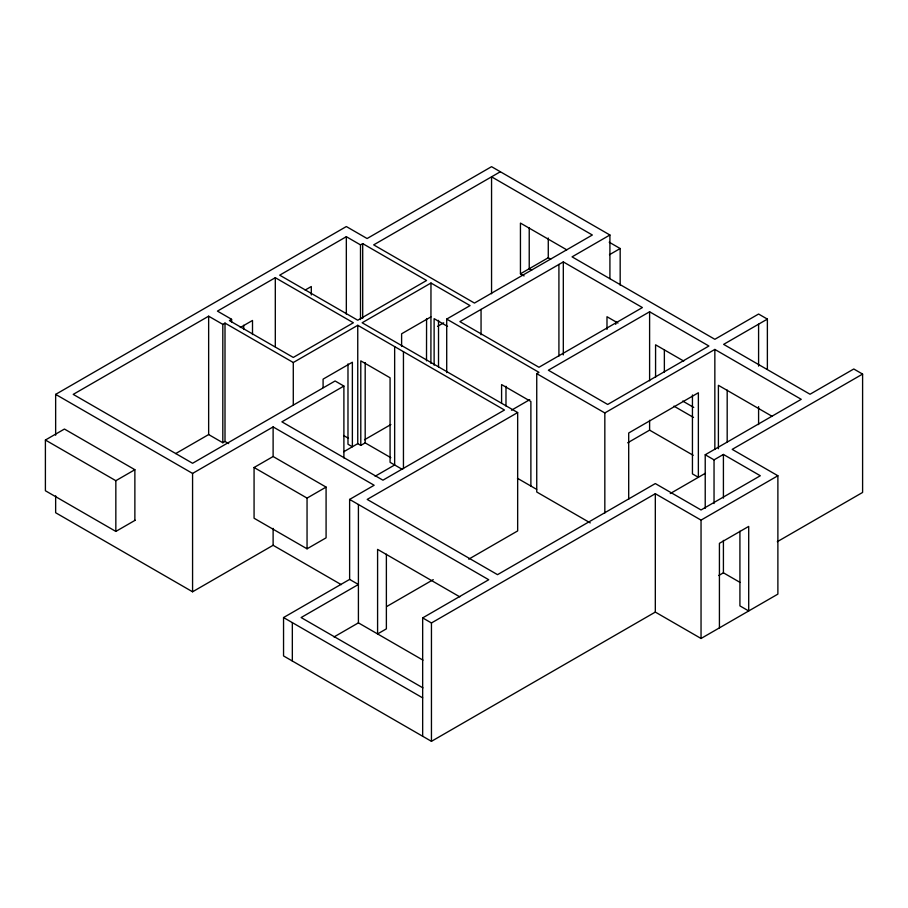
<?xml version="1.0" encoding="UTF-8"?>
<svg xmlns="http://www.w3.org/2000/svg" width="908" height="908" viewBox="0 0 908 908"><rect width="100%" height="100%" fill="white"/><g stroke="black" fill="none" stroke-linecap="round" stroke-linejoin="round"><path stroke-width="1.36" d="M55.649 435.238L55.649 394.378L346.334 226.546L367.093 238.532L491.557 166.675L609.915 235.002L609.915 278.688M343.894 386.059L281.9 421.845L382.938 480.184L504.485 410.019L357.752 325.302L293.284 362.519L225.002 323.1L222.812 324.372L208.647 316.188L73.219 394.378L192.575 463.273L335.109 380.985L343.894 386.059L343.894 457.927M231.597 319.298L229.395 320.569L293.284 357.446L353.36 322.76L275.306 277.7L217.432 311.115L231.597 319.298L231.597 322.113M346.334 236.693L279.698 275.169L357.752 320.229L426.578 280.493L362.701 243.605L360.499 244.876L346.334 236.693L346.334 314.202M500.353 171.748L373.676 244.876L474.464 303.068L592.345 235.002L491.557 176.822L491.557 293.772M135.19 520.25L115.838 531.418L45.4 490.751L45.4 440.028L64.434 429.041L134.872 469.708L134.872 520.341M240.302 327.504L252.503 320.456L252.503 334.553M305.19 290.038L311.296 286.519L311.296 294.975M446.713 372.632L446.713 319.083L470.072 305.599L430.971 283.024L362.144 322.76L517.662 412.55L517.662 530.919L468.732 559.169M45.4 440.028L115.838 480.695L134.872 469.708M175.698 453.569L208.647 434.557L222.812 442.741L225.002 441.47L228.668 443.581M430.903 316.892L401.608 333.792L401.608 346.481M566.751 249.825L520.443 223.084L520.443 273.807L548.273 257.747L550.702 259.155M437.531 326.381L443.671 322.828M55.649 394.378L192.575 473.42L273.115 426.919L374.153 485.258L349.625 499.423L349.625 579.406L283.546 617.553L283.546 655.939L431.448 741.325L655.315 612.083L701.044 638.483L777.884 594.116L777.884 475.747L732.2 449.369L862.6 374.085L862.6 492.442L777.293 541.701M563.312 261.913L459.891 321.625L538.966 367.275L642.399 307.562L563.312 261.913L563.312 354.914M609.915 235.002L572.063 256.862L714.846 339.297L758.589 314.032L767.374 319.105L767.374 369.431M609.461 254.717L620.175 248.531L620.175 285.169M254.07 467.506L273.115 456.52L326.086 487.097L326.086 537.831L307.052 548.818L254.07 518.23L254.07 467.506L307.052 498.095L326.086 487.097M343.826 451.707L357.752 443.66L360.794 445.419L365.186 442.888L390.815 457.677M364.539 439.744L390.849 424.558M590.245 522.894L536.741 492L536.741 373.642L538.966 372.348L446.713 319.083M649.606 311.773L548.375 370.214L607.69 404.457L708.91 346.016L649.606 311.773L649.606 380.815M375.129 476.246L394.651 464.975L394.651 346.606M55.649 495.825L55.649 512.736L192.575 591.789L273.115 545.288L341.283 584.65M511.476 410.212L529.727 399.668M517.662 412.55L367.195 499.423L497.527 574.662L655.315 483.567L701.044 509.967L760.314 475.747L723.415 454.443L714.04 459.857L705.221 454.76L705.221 508.31M536.741 373.642L604.83 412.947L714.846 349.432L801.242 399.316L705.221 454.76M767.374 319.105L723.631 344.37L810.027 394.242L853.781 368.989L862.6 374.085M627.655 442.809L649.606 430.142L693.179 455.294M334.031 636.939L358.41 622.854L422.98 660.139M386.774 606.487L433.252 579.644M422.663 736.252L422.663 617.894L488.742 579.735L349.625 499.423M422.663 617.894L431.448 622.967L655.315 493.714L701.044 520.114L777.884 475.747M670.263 493.543L705.425 473.238M718.727 575.513L723.415 572.812L740.077 582.425M609.2 242.198L620.175 248.531M531.668 270.153L529.228 268.745L529.228 227.874M617.973 323.066L606.987 316.722L606.987 329.4M683.724 361.066L655.576 344.813L655.576 377.217M772.175 416.352L718.398 385.31L718.398 448.711M520.443 273.807L524.098 275.918M682.725 401.064L693.735 407.431M673.929 406.137L693.519 417.442M447.542 326.415L434.126 318.663L434.126 365.164M517.458 478.289L536.662 489.378M343.599 435.5L348.479 438.314M402.346 469.413L390.077 462.331L390.077 377.785L360.794 360.873L360.794 445.419M459.777 596.84L377.592 549.385L377.592 633.932L386.377 628.858L386.377 554.175M349.625 579.406L358.41 584.48L301.115 617.553L422.924 687.878M283.546 617.553L422.663 697.866M758.589 324.179L758.589 366.117M758.589 406.636L758.589 424.592M739.918 531.203L739.918 605.886L748.703 610.959L748.703 526.413L719.42 543.324L719.42 627.871M727.183 390.099L727.183 442.23M723.415 454.443L723.415 498.129M723.415 540.396L723.415 572.812M714.846 349.432L714.846 449.483M714.04 459.857L714.04 503.531M701.044 520.114L701.044 638.483M692.441 394.98L692.441 473.885L698.365 477.313L698.365 392.767L628.699 432.991L628.699 499.218M664.361 349.603L664.361 372.144M655.315 493.714L655.315 612.083M649.606 420.279L649.606 430.142M615.737 321.534L615.737 324.349M604.83 412.947L604.83 512.997M558.919 264.444L558.919 356.038M548.273 238.021L548.273 257.747M530.885 486.041L530.885 401.495L501.591 384.583L501.591 402.902M505.983 386.275L505.983 406.001M481.058 309.401L481.058 334.768M438.519 320.354L438.519 366.855M431.448 622.967L431.448 741.325M430.971 283.024L430.903 363.393M426.578 318.538L426.51 360.851M403.447 351.68L403.447 468.63M365.186 362.564L365.186 442.888M362.701 243.605L362.701 318.288M360.499 244.876L360.499 319.559M358.41 504.496L358.41 622.854M357.752 325.302L357.752 443.66M347.98 363.915L347.98 444.239L352.372 446.77L352.372 362.224L323.089 379.135L323.089 387.591M307.052 498.095L307.052 548.818M293.284 362.519L293.284 404.798M292.331 622.627L292.331 661.013M275.306 277.7L275.306 346.743M273.115 426.919L273.115 456.52M273.115 528.377L273.115 545.288M243.719 325.246L243.719 329.479M225.002 323.1L225.002 441.47M222.812 324.372L222.812 442.741M208.647 316.188L208.647 434.557M192.575 473.42L192.575 591.789M115.838 480.695L115.838 531.418"/></g></svg>
